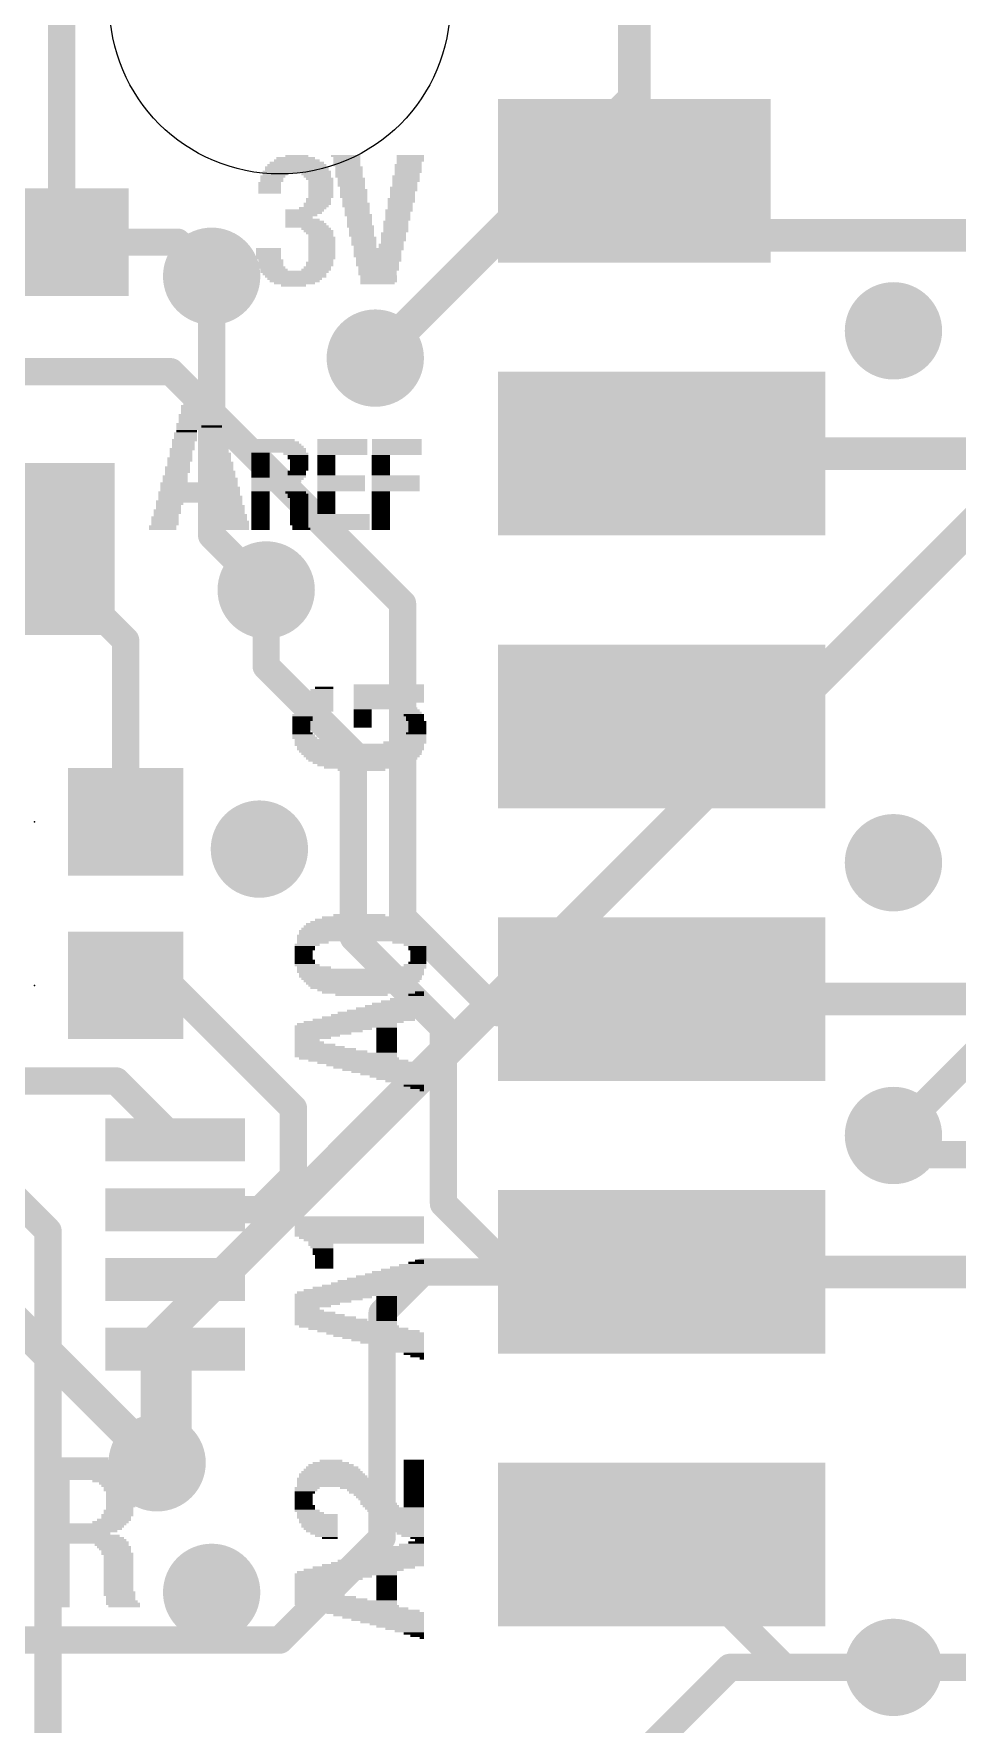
# Model space of a CAD drawing. Extents: x -30.9 to 32.9, y -36.3 to 40.7.
# Drawn here: x -19.44 to -10.84, y 6.84 to 22.58 of the extents above; entities that cross this region are included whole.
import ezdxf

# ---------------------------------------------------------------- set-up
doc = ezdxf.new("R2010")
doc.units = 0
for name, color, linetype in [('1', 12, 'CONTINUOUS'), ('16', 5, 'CONTINUOUS'), ('18', 110, 'CONTINUOUS'), ('20', 53, 'CONTINUOUS'), ('200', 132, 'CONTINUOUS'), ('23', 40, 'CONTINUOUS')]:
    doc.layers.add(name, color=color, linetype=linetype)

# ---------------------------------------------------------------- blocks, each defined once
blk = doc.blocks.new('RECT')
blk.add_solid([(-0.5, -0.5), (0.5, -0.5), (-0.5, 0.5), (0.5, 0.5)])
blk = doc.blocks.new('ROUNDV')
at = {"const_width": 0.5}
blk.add_lwpolyline([(0, -0.25, 1), (0, 0.25, 1), (0, -0.25)], format="xyb", dxfattribs=at)

msp = doc.modelspace()

# ---------------------------------------------------------------- linework, layer by layer
at = {"layer": '1'}
for points, const_width in [([(-19.177, 23.876), (-19.177, 20.7255)], 0.254), ([(-16.256, 19.558), (-14.605, 21.209)], 0.3048), ([(-14.605, 21.209), (-13.843, 21.209)], 0.3048), ([(-13.843, 21.209), (-13.335, 20.701)], 0.3048), ([(-19.177, 20.7255), (-19.089, 20.6375)], 0.254), ([(-13.335, 20.701), (-9.525, 20.701)], 0.3048), ([(-18.0975, 20.6375), (-19.089, 20.6375)], 0.254), ([(-17.78, 20.32), (-18.0975, 20.6375)], 0.254), ([(-20.828, 19.431), (-18.161, 19.431)], 0.254), ([(-18.161, 19.431), (-16.002, 17.272)], 0.254), ([(-13.589, 18.669), (-9.271, 18.669)], 0.3048), ([(-19.432, 17.78), (-18.581, 16.929)], 0.254), ([(-17.272, 16.6878), (-17.272, 17.399)], 0.254), ([(-16.002, 17.272), (-16.002, 14.351)], 0.254), ([(-18.581, 16.929), (-18.581, 15.24)], 0.254), ([(-16.4592, 15.875), (-17.272, 16.6878)], 0.254), ([(-16.4592, 14.1616), (-16.4592, 15.875)], 0.254), ([(-16.002, 14.351), (-15.113, 13.462)], 0.254), ([(-15.621, 13.3234), (-16.4592, 14.1616)], 0.254), ([(-18.161, 13.716), (-18.581, 13.716)], 0.254), ([(-17.018, 12.573), (-18.161, 13.716)], 0.254), ([(-15.113, 13.462), (-14.986, 13.589)], 0.254), ([(-14.986, 13.589), (-13.589, 13.589)], 0.254), ([(-13.589, 13.589), (-9.271, 13.589)], 0.3048), ([(-15.621, 11.684), (-15.621, 13.3234)], 0.254), ([(-21.336, 12.827), (-18.669, 12.827)], 0.254), ([(-18.669, 12.827), (-18.12, 12.278)], 0.254), ([(-17.018, 11.938), (-17.018, 12.573)], 0.254), ([(-11.2522, 12.1412), (-11.43, 12.319)], 0.254), ([(-20.152, 12.278), (-19.304, 11.43)], 0.254), ([(-7.6102, 12.1412), (-11.2522, 12.1412)], 0.254), ([(-17.328, 11.628), (-17.018, 11.938)], 0.254), ([(-14.986, 11.049), (-15.621, 11.684)], 0.254), ([(-18.12, 11.628), (-17.328, 11.628)], 0.254), ([(-19.304, 11.43), (-19.304, 5.5255)], 0.254), ([(-15.8115, 11.049), (-16.1925, 10.668)], 0.254), ([(-8.6995, 11.049), (-15.8115, 11.049)], 0.254), ([(-13.589, 11.049), (-14.986, 11.049)], 0.254), ([(-13.589, 11.049), (-9.271, 11.049)], 0.3048), ([(-16.1925, 10.668), (-16.1925, 8.5725)], 0.254), ([(-18.12, 10.328), (-18.12, 9.439)], 0.3048), ([(-18.12, 9.439), (-18.288, 9.271)], 0.3048), ([(-16.1925, 8.5725), (-17.145, 7.62)], 0.254), ([(-13.589, 8.509), (-12.446, 7.366)], 0.254), ([(-17.145, 7.62), (-24.765, 7.62)], 0.254), ([(-12.446, 7.366), (-11.43, 7.366)], 0.254), ([(-10.414, 7.366), (-11.43, 7.366)], 0.254)]:
    msp.add_lwpolyline(points, dxfattribs=dict(at, const_width=const_width))
for points, const_width in [([(-14.605, 21.2852, 1), (-14.605, 21.1328)], 0.1524), ([(-14.5511, 21.1551, 1), (-14.6589, 21.2629)], 0.1524), ([(-13.7891, 21.2629, 1), (-13.8969, 21.1551)], 0.1524), ([(-13.843, 21.1328, 1), (-13.843, 21.2852)], 0.1524), ([(-19.1321, 20.7704, 1), (-19.2219, 20.6806)], 0.127), ([(-19.2405, 20.7255, 1), (-19.1135, 20.7255)], 0.127), ([(-13.335, 20.7772, 1), (-13.335, 20.6248)], 0.1524), ([(-13.3889, 20.6471, 1), (-13.2811, 20.7549)], 0.1524), ([(-19.089, 20.701, 1), (-19.089, 20.574)], 0.127), ([(-19.1339, 20.5926, 1), (-19.0441, 20.6824)], 0.127), ([(-18.0526, 20.6824, 1), (-18.1424, 20.5926)], 0.127), ([(-18.0975, 20.574, 1), (-18.0975, 20.701)], 0.127), ([(-17.8249, 20.2751, 1), (-17.7351, 20.3649)], 0.127), ([(-16.3099, 19.6119, 1), (-16.2021, 19.5041)], 0.1524), ([(-18.1161, 19.4759, 1), (-18.2059, 19.3861)], 0.127), ([(-18.161, 19.3675, 1), (-18.161, 19.4945)], 0.127), ([(-13.589, 18.7452, 1), (-13.589, 18.5928)], 0.1524), ([(-19.3871, 17.8249, 1), (-19.4769, 17.7351)], 0.127), ([(-17.2085, 17.399, 1), (-17.3355, 17.399)], 0.127), ([(-15.9385, 17.272, 1), (-16.0655, 17.272)], 0.127), ([(-16.0469, 17.2271, 1), (-15.9571, 17.3169)], 0.127), ([(-18.5175, 16.929, 1), (-18.6445, 16.929)], 0.127), ([(-18.6259, 16.8841, 1), (-18.5361, 16.9739)], 0.127), ([(-17.2271, 16.7327, 1), (-17.3169, 16.6429)], 0.127), ([(-17.3355, 16.6878, 1), (-17.2085, 16.6878)], 0.127), ([(-16.3957, 15.875, 1), (-16.5227, 15.875)], 0.127), ([(-16.5041, 15.8301, 1), (-16.4143, 15.9199)], 0.127), ([(-18.6445, 15.24, 1), (-18.5175, 15.24)], 0.127), ([(-15.9571, 14.3959, 1), (-16.0469, 14.3061)], 0.127), ([(-16.0655, 14.351, 1), (-15.9385, 14.351)], 0.127), ([(-16.4143, 14.2065, 1), (-16.5041, 14.1167)], 0.127), ([(-16.5227, 14.1616, 1), (-16.3957, 14.1616)], 0.127), ([(-18.581, 13.7795, 1), (-18.581, 13.6525)], 0.127), ([(-18.1161, 13.7609, 1), (-18.2059, 13.6711)], 0.127), ([(-18.161, 13.6525, 1), (-18.161, 13.7795)], 0.127), ([(-14.986, 13.6525, 1), (-14.986, 13.5255)], 0.127), ([(-14.9411, 13.5441, 1), (-15.0309, 13.6339)], 0.127), ([(-13.589, 13.6652, 1), (-13.589, 13.5128)], 0.1524), ([(-13.589, 13.5255, 1), (-13.589, 13.6525)], 0.127), ([(-15.1579, 13.5069, 1), (-15.0681, 13.4171)], 0.127), ([(-15.1579, 13.4171, 1), (-15.0681, 13.5069)], 0.127), ([(-15.5575, 13.3234, 1), (-15.6845, 13.3234)], 0.127), ([(-15.6659, 13.2785, 1), (-15.5761, 13.3683)], 0.127), ([(-18.6241, 12.8719, 1), (-18.7139, 12.7821)], 0.127), ([(-18.669, 12.7635, 1), (-18.669, 12.8905)], 0.127), ([(-16.9545, 12.573, 1), (-17.0815, 12.573)], 0.127), ([(-17.0629, 12.5281, 1), (-16.9731, 12.6179)], 0.127), ([(-11.3851, 12.3639, 1), (-11.4749, 12.2741)], 0.127), ([(-18.1649, 12.2331, 1), (-18.0751, 12.3229)], 0.127), ([(-11.2522, 12.2047, 1), (-11.2522, 12.0777)], 0.127), ([(-11.2971, 12.0963, 1), (-11.2073, 12.1861)], 0.127), ([(-17.0815, 11.938, 1), (-16.9545, 11.938)], 0.127), ([(-16.9731, 11.8931, 1), (-17.0629, 11.9829)], 0.127), ([(-15.5761, 11.7289, 1), (-15.6659, 11.6391)], 0.127), ([(-18.12, 11.6915, 1), (-18.12, 11.5645)], 0.127), ([(-17.3729, 11.6729, 1), (-17.2831, 11.5831)], 0.127), ([(-17.328, 11.5645, 1), (-17.328, 11.6915)], 0.127), ([(-15.6845, 11.684, 1), (-15.5575, 11.684)], 0.127), ([(-19.2405, 11.43, 1), (-19.3675, 11.43)], 0.127), ([(-19.3489, 11.3851, 1), (-19.2591, 11.4749)], 0.127), ([(-15.8115, 11.1125, 1), (-15.8115, 10.9855)], 0.127), ([(-15.7666, 11.0041, 1), (-15.8564, 11.0939)], 0.127), ([(-14.986, 11.1125, 1), (-14.986, 10.9855)], 0.127), ([(-13.589, 11.1252, 1), (-13.589, 10.9728)], 0.1524), ([(-13.589, 10.9855, 1), (-13.589, 11.1125)], 0.127), ([(-15.0309, 11.0041, 1), (-14.9411, 11.0939)], 0.127), ([(-16.129, 10.668, 1), (-16.256, 10.668)], 0.127), ([(-16.2374, 10.7129, 1), (-16.1476, 10.6231)], 0.127), ([(-18.0438, 10.328, 1), (-18.1962, 10.328)], 0.1524), ([(-18.1962, 9.439, 1), (-18.0438, 9.439)], 0.1524), ([(-18.0661, 9.3851, 1), (-18.1739, 9.4929)], 0.1524), ([(-18.3419, 9.3249, 1), (-18.2341, 9.2171)], 0.1524), ([(-16.1476, 8.5276, 1), (-16.2374, 8.6174)], 0.127), ([(-16.256, 8.5725, 1), (-16.129, 8.5725)], 0.127), ([(-13.5441, 8.5539, 1), (-13.6339, 8.4641)], 0.127), ([(-17.1899, 7.6649, 1), (-17.1001, 7.5751)], 0.127), ([(-17.145, 7.5565, 1), (-17.145, 7.6835)], 0.127), ([(-12.446, 7.4295, 1), (-12.446, 7.3025)], 0.127), ([(-12.4909, 7.3211, 1), (-12.4011, 7.4109)], 0.127), ([(-11.43, 7.4295, 1), (-11.43, 7.3025)], 0.127), ([(-11.43, 7.3025, 1), (-11.43, 7.4295)], 0.127)]:
    msp.add_lwpolyline(points, format="xyb", dxfattribs=dict(at, const_width=const_width))
at = {"layer": '16'}
for points, const_width in [([(-13.843, 21.971), (-13.843, 24.384)], 0.3048), ([(-16.256, 19.558), (-13.843, 21.971)], 0.3048), ([(-17.78, 17.907), (-17.78, 20.32)], 0.254), ([(-8.763, 19.939), (-18.288, 10.414)], 0.3048), ([(-17.272, 17.399), (-17.78, 17.907)], 0.254), ([(-11.43, 12.319), (-7.239, 16.51)], 0.254), ([(-18.288, 9.271), (-20.066, 11.049)], 0.3048), ([(-15.8115, 11.049), (-16.1925, 10.668)], 0.254), ([(-8.6995, 11.049), (-15.8115, 11.049)], 0.254), ([(-16.1925, 10.668), (-16.1925, 8.5725)], 0.254), ([(-18.288, 10.414), (-18.288, 9.271)], 0.3048), ([(-16.1925, 8.5725), (-17.145, 7.62)], 0.254), ([(-17.145, 7.62), (-24.765, 7.62)], 0.254), ([(-12.954, 7.366), (-14.859, 5.461)], 0.254), ([(-12.954, 7.366), (-11.43, 7.366)], 0.254)]:
    msp.add_lwpolyline(points, dxfattribs=dict(at, const_width=const_width))
for points, const_width in [([(-13.9192, 21.971, 1), (-13.7668, 21.971)], 0.1524), ([(-13.7891, 21.9171, 1), (-13.8969, 22.0249)], 0.1524), ([(-17.7165, 20.32, 1), (-17.8435, 20.32)], 0.127), ([(-16.3099, 19.6119, 1), (-16.2021, 19.5041)], 0.1524), ([(-17.7351, 17.9519, 1), (-17.8249, 17.8621)], 0.127), ([(-17.8435, 17.907, 1), (-17.7165, 17.907)], 0.127), ([(-17.3169, 17.3541, 1), (-17.2271, 17.4439)], 0.127), ([(-11.4749, 12.3639, 1), (-11.3851, 12.2741)], 0.127), ([(-15.8115, 11.1125, 1), (-15.8115, 10.9855)], 0.127), ([(-15.7666, 11.0041, 1), (-15.8564, 11.0939)], 0.127), ([(-16.129, 10.668, 1), (-16.256, 10.668)], 0.127), ([(-16.2374, 10.7129, 1), (-16.1476, 10.6231)], 0.127), ([(-18.2118, 10.414, 1), (-18.3642, 10.414)], 0.1524), ([(-18.3419, 10.4679, 1), (-18.2341, 10.3601)], 0.1524), ([(-18.3642, 9.271, 1), (-18.2118, 9.271)], 0.1524), ([(-18.3419, 9.2171, 1), (-18.2341, 9.3249)], 0.1524), ([(-16.1476, 8.5276, 1), (-16.2374, 8.6174)], 0.127), ([(-16.256, 8.5725, 1), (-16.129, 8.5725)], 0.127), ([(-17.1899, 7.6649, 1), (-17.1001, 7.5751)], 0.127), ([(-17.145, 7.5565, 1), (-17.145, 7.6835)], 0.127), ([(-12.954, 7.4295, 1), (-12.954, 7.3025)], 0.127), ([(-12.9091, 7.3211, 1), (-12.9989, 7.4109)], 0.127), ([(-11.43, 7.3025, 1), (-11.43, 7.4295)], 0.127)]:
    msp.add_lwpolyline(points, format="xyb", dxfattribs=dict(at, const_width=const_width))
at = {"layer": '20'}
msp.add_circle((-17.145, 22.86), 1.5875, dxfattribs=at)
at = {"layer": '23'}
for p in [(-19.431, 15.24), (-19.431, 13.716)]:
    msp.add_point(p, dxfattribs=at)

# ---------------------------------------------------------------- block references
at = {"layer": '1', "yscale": 1.524}
for p, xscale in [((-13.843, 21.209), 2.54), ((-13.589, 18.669), 3.048), ((-13.589, 16.129), 3.048), ((-13.589, 13.589), 3.048), ((-13.589, 11.049), 3.048), ((-13.589, 8.509), 3.048)]:
    msp.add_blockref('RECT', p, dxfattribs=dict(at, xscale=xscale))
at = {"layer": '1', "xscale": 1.075}
for p in [(-19.089, 20.6375), (-18.581, 15.24), (-18.581, 13.716)]:
    msp.add_blockref('RECT', p, dxfattribs=at)
at = {"layer": '1'}
for p, xscale, yscale, rotation in [((-19.432, 17.78), 1.6, 1.5, 270), ((-18.12, 12.278), 1.3, 0.4, 180), ((-18.12, 11.628), 1.3, 0.4, 180), ((-18.12, 10.978), 1.3, 0.4, 180), ((-18.12, 10.328), 1.3, 0.4, 180)]:
    msp.add_blockref('RECT', p, dxfattribs=dict(at, xscale=xscale, yscale=yscale, rotation=rotation))
at = {"layer": '18', "xscale": 0.9064, "yscale": 0.9064}
for p in [(-17.78, 20.32), (-17.78, 20.32), (-11.43, 19.812), (-11.43, 19.812), (-16.256, 19.558), (-16.256, 19.558), (-17.272, 17.399), (-17.272, 17.399), (-17.3355, 14.986), (-17.3355, 14.986), (-11.43, 14.859), (-11.43, 14.859), (-11.43, 12.319), (-11.43, 12.319), (-18.288, 9.271), (-18.288, 9.271), (-17.78, 8.0645), (-17.78, 8.0645), (-11.43, 7.366), (-11.43, 7.366)]:
    msp.add_blockref('ROUNDV', p, dxfattribs=at)
at = {"layer": '200', "yscale": 0.0212}
for p, xscale in [((-16.9866, 21.3974), 0.4233), ((-16.9972, 21.4186), 0.3598), ((-16.9866, 21.4398), 0.2117), ((-16.5315, 21.4398), 0.2752), ((-16.5209, 21.4186), 0.254), ((-16.5209, 21.3974), 0.254), ((-15.9283, 21.4398), 0.254), ((-15.9283, 21.4186), 0.254), ((-15.9283, 21.3974), 0.254), ((-17.2088, 21.2493), 0.2328), ((-16.9866, 21.2916), 0.635), ((-17.1877, 21.2705), 0.2328), ((-16.9866, 21.3339), 0.5926), ((-16.9866, 21.3128), 0.5926), ((-16.9866, 21.3551), 0.5503), ((-16.9866, 21.3763), 0.508), ((-16.8067, 21.2705), 0.2752), ((-16.7961, 21.2493), 0.254), ((-16.5209, 21.3763), 0.254), ((-16.5209, 21.3551), 0.254), ((-16.4998, 21.3339), 0.254), ((-16.4998, 21.3128), 0.254), ((-16.4998, 21.2916), 0.254), ((-16.4998, 21.2705), 0.254), ((-16.4998, 21.2493), 0.254), ((-15.9706, 21.2493), 0.254), ((-15.9495, 21.3551), 0.254), ((-15.9495, 21.3339), 0.254), ((-15.9495, 21.3128), 0.254), ((-15.9495, 21.2916), 0.254), ((-15.96, 21.2705), 0.2328), ((-15.9389, 21.3763), 0.2328), ((-17.2406, 21.1858), 0.2117), ((-17.2406, 21.1646), 0.2117), ((-17.2406, 21.1435), 0.2117), ((-17.2406, 21.1223), 0.2117), ((-17.2406, 21.1011), 0.2117), ((-17.2194, 21.2281), 0.2117), ((-17.2194, 21.207), 0.2117), ((-16.7749, 21.2281), 0.254), ((-16.7643, 21.207), 0.2328), ((-16.7643, 21.1858), 0.2328), ((-16.7643, 21.1646), 0.2328), ((-16.7643, 21.1435), 0.2328), ((-16.7643, 21.1223), 0.2328), ((-16.7643, 21.1011), 0.2328), ((-16.4786, 21.2281), 0.254), ((-16.4786, 21.207), 0.254), ((-16.4786, 21.1858), 0.254), ((-16.4786, 21.1646), 0.254), ((-16.468, 21.1435), 0.2328), ((-16.4574, 21.1223), 0.254), ((-16.4574, 21.1011), 0.254), ((-15.9918, 21.1435), 0.254), ((-15.9918, 21.1223), 0.254), ((-16.0024, 21.1011), 0.2328), ((-15.9706, 21.2281), 0.254), ((-15.9706, 21.207), 0.254), ((-15.9812, 21.1858), 0.2328), ((-15.9812, 21.1646), 0.2328), ((-16.9125, 20.9318), 0.3598), ((-16.8384, 20.953), 0.254), ((-16.7961, 20.9953), 0.254), ((-16.8067, 20.9741), 0.2328), ((-16.7855, 21.0376), 0.2328), ((-16.7855, 21.0165), 0.2328), ((-16.7643, 21.08), 0.2328), ((-16.7643, 21.0588), 0.2328), ((-16.4574, 21.08), 0.254), ((-16.4574, 21.0588), 0.254), ((-16.4469, 21.0376), 0.2328), ((-16.4469, 21.0165), 0.2328), ((-16.4363, 20.9953), 0.254), ((-16.4363, 20.9741), 0.254), ((-16.4257, 20.953), 0.2328), ((-16.4257, 20.9318), 0.2328), ((-16.0341, 20.9318), 0.254), ((-16.013, 21.0376), 0.254), ((-16.013, 21.0165), 0.254), ((-16.0235, 20.9953), 0.2328), ((-16.0235, 20.9741), 0.2328), ((-16.0235, 20.953), 0.2328), ((-16.0024, 21.08), 0.2328), ((-16.0024, 21.0588), 0.2328), ((-16.9231, 20.9106), 0.3387), ((-16.9337, 20.8471), 0.3175), ((-16.9443, 20.8895), 0.2963), ((-16.9654, 20.8683), 0.254), ((-16.9125, 20.826), 0.3598), ((-16.9019, 20.8048), 0.381), ((-16.8913, 20.7836), 0.4022), ((-16.4257, 20.9106), 0.2328), ((-16.4151, 20.8895), 0.254), ((-16.4045, 20.8683), 0.2328), ((-16.4045, 20.8471), 0.2328), ((-16.4045, 20.826), 0.2328), ((-16.4045, 20.8048), 0.2328), ((-16.3939, 20.7836), 0.254), ((-16.0659, 20.826), 0.2328), ((-16.0659, 20.8048), 0.2328), ((-16.0659, 20.7836), 0.2328), ((-16.0447, 20.9106), 0.2328), ((-16.0447, 20.8895), 0.2328), ((-16.0447, 20.8683), 0.2328), ((-16.0447, 20.8471), 0.2328), ((-16.8067, 20.7625), 0.2752), ((-16.7855, 20.7413), 0.2752), ((-16.7749, 20.7201), 0.254), ((-16.7538, 20.6778), 0.254), ((-16.7538, 20.6566), 0.254), ((-16.7538, 20.6355), 0.254), ((-16.7538, 20.6143), 0.254), ((-16.7643, 20.699), 0.2328), ((-16.3834, 20.7625), 0.2328), ((-16.3834, 20.7413), 0.2328), ((-16.3834, 20.7201), 0.2328), ((-16.3834, 20.699), 0.2328), ((-16.3622, 20.6778), 0.2328), ((-16.3622, 20.6566), 0.2328), ((-16.3622, 20.6355), 0.2328), ((-16.3622, 20.6143), 0.2328), ((-16.1082, 20.6143), 0.2328), ((-16.0976, 20.6355), 0.2117), ((-16.087, 20.7201), 0.2328), ((-16.087, 20.699), 0.2328), ((-16.087, 20.6778), 0.2328), ((-16.087, 20.6566), 0.2328), ((-16.0659, 20.7625), 0.2328), ((-16.0659, 20.7413), 0.2328), ((-17.2512, 20.572), 0.2328), ((-17.2512, 20.5508), 0.2328), ((-17.2512, 20.5296), 0.2328), ((-17.2512, 20.5085), 0.2328), ((-17.2512, 20.4873), 0.2328), ((-17.23, 20.4661), 0.2328), ((-16.7538, 20.5931), 0.254), ((-16.7538, 20.572), 0.254), ((-16.7538, 20.5508), 0.254), ((-16.7538, 20.5296), 0.254), ((-16.7538, 20.5085), 0.254), ((-16.7538, 20.4873), 0.254), ((-16.7643, 20.4661), 0.2328), ((-16.3516, 20.5931), 0.2117), ((-16.2246, 20.572), 0.4657), ((-16.2352, 20.5508), 0.4445), ((-16.2352, 20.5296), 0.4445), ((-16.2352, 20.5085), 0.4445), ((-16.2246, 20.4873), 0.4233), ((-16.2246, 20.4661), 0.4233), ((-16.1082, 20.5931), 0.2328), ((-17.23, 20.445), 0.2328), ((-17.23, 20.4238), 0.2328), ((-17.2194, 20.4027), 0.254), ((-17.0078, 20.3603), 0.635), ((-17.1982, 20.3815), 0.254), ((-17.0078, 20.3392), 0.5926), ((-16.9972, 20.318), 0.5715), ((-17.0078, 20.2968), 0.508), ((-16.8067, 20.3815), 0.2752), ((-16.7961, 20.4027), 0.254), ((-16.7749, 20.445), 0.254), ((-16.7749, 20.4238), 0.254), ((-16.2352, 20.445), 0.4022), ((-16.2352, 20.4238), 0.4022), ((-16.2246, 20.4027), 0.381), ((-16.2246, 20.3815), 0.381), ((-16.2352, 20.3603), 0.3598), ((-16.2352, 20.3392), 0.3598), ((-16.2246, 20.318), 0.3387), ((-16.2246, 20.2968), 0.3387), ((-17.0078, 20.2757), 0.4656), ((-17.0078, 20.2545), 0.381), ((-17.0183, 20.2333), 0.2328), ((-16.2246, 20.2757), 0.3387), ((-16.2352, 20.2545), 0.3175), ((-17.8967, 19.1115), 0.3387), ((-17.8967, 19.0904), 0.3387), ((-17.8861, 19.0692), 0.3598), ((-17.8861, 19.048), 0.3598), ((-17.8967, 19.1539), 0.2963), ((-17.8861, 19.1327), 0.3175), ((-18.0025, 18.921), 0.2117), ((-18.0025, 18.8999), 0.2117), ((-18.0131, 18.8787), 0.1905), ((-17.8967, 18.9422), 0.4233), ((-17.8967, 19.0269), 0.381), ((-17.8967, 19.0057), 0.381), ((-17.8861, 18.9845), 0.4022), ((-17.8861, 18.9634), 0.4022), ((-17.7803, 18.921), 0.1905), ((-17.7697, 18.8999), 0.2117), ((-17.7697, 18.8787), 0.2117), ((-18.0343, 18.794), 0.2328), ((-18.0449, 18.7729), 0.2117), ((-18.0449, 18.7517), 0.2117), ((-18.0449, 18.7306), 0.2117), ((-18.0237, 18.8575), 0.2117), ((-18.0237, 18.8364), 0.2117), ((-18.0237, 18.8152), 0.2117), ((-17.7697, 18.8575), 0.2117), ((-17.7697, 18.8364), 0.2117), ((-17.7486, 18.8152), 0.2117), ((-17.7486, 18.794), 0.2117), ((-17.7486, 18.7729), 0.2117), ((-17.738, 18.7517), 0.2328), ((-17.7274, 18.7306), 0.2117), ((-17.2088, 18.794), 0.4022), ((-17.1877, 18.7729), 0.4445), ((-17.1771, 18.7517), 0.4656), ((-17.1665, 18.7306), 0.4868), ((-16.5633, 18.794), 0.4657), ((-16.5633, 18.7729), 0.4657), ((-16.5633, 18.7517), 0.4657), ((-16.5633, 18.7306), 0.4657), ((-16.0553, 18.794), 0.4656), ((-16.0553, 18.7729), 0.4656), ((-16.0553, 18.7517), 0.4656), ((-16.0553, 18.7306), 0.4656), ((-18.0766, 18.6247), 0.2328), ((-18.0766, 18.6036), 0.2328), ((-18.0872, 18.5824), 0.2117), ((-18.0555, 18.7094), 0.2328), ((-18.066, 18.6882), 0.2117), ((-18.066, 18.6671), 0.2117), ((-18.066, 18.6459), 0.2117), ((-17.7274, 18.7094), 0.2117), ((-17.7274, 18.6882), 0.2117), ((-17.7168, 18.6671), 0.2328), ((-17.7168, 18.6459), 0.2328), ((-17.7062, 18.6247), 0.2117), ((-17.7062, 18.6036), 0.2117), ((-17.6956, 18.5824), 0.2328), ((-17.1559, 18.7094), 0.508), ((-17.1559, 18.6882), 0.508), ((-17.3252, 18.6671), 0.1693), ((-17.3252, 18.6459), 0.1693), ((-17.3252, 18.6247), 0.1693), ((-17.3252, 18.6036), 0.1693), ((-17.3252, 18.5824), 0.1693), ((-16.9972, 18.6671), 0.2328), ((-16.976, 18.6459), 0.1905), ((-16.976, 18.6247), 0.1905), ((-16.9654, 18.6036), 0.1693), ((-16.9654, 18.5824), 0.1693), ((-16.5633, 18.7094), 0.4657), ((-16.5633, 18.6882), 0.4657), ((-16.5633, 18.6671), 0.4657), ((-16.7114, 18.6459), 0.1693), ((-16.7114, 18.6247), 0.1693), ((-16.7114, 18.6036), 0.1693), ((-16.7114, 18.5824), 0.1693), ((-16.0553, 18.7094), 0.4656), ((-16.0553, 18.6882), 0.4656), ((-16.0553, 18.6671), 0.4656), ((-16.2035, 18.6459), 0.1693), ((-16.2035, 18.6247), 0.1693), ((-16.2035, 18.6036), 0.1693), ((-16.2035, 18.5824), 0.1693), ((-18.119, 18.4554), 0.2328), ((-18.119, 18.4342), 0.2328), ((-18.119, 18.4131), 0.2328), ((-18.0978, 18.5401), 0.2328), ((-18.0978, 18.5189), 0.2328), ((-18.0978, 18.4977), 0.2328), ((-18.1084, 18.4766), 0.2117), ((-18.0872, 18.5612), 0.2117), ((-17.6956, 18.5612), 0.2328), ((-17.6956, 18.5401), 0.2328), ((-17.6851, 18.5189), 0.2117), ((-17.6745, 18.4977), 0.2328), ((-17.6745, 18.4766), 0.2328), ((-17.6745, 18.4554), 0.2328), ((-17.6533, 18.4342), 0.2328), ((-17.6533, 18.4131), 0.2328), ((-17.1665, 18.4342), 0.4868), ((-17.1771, 18.4131), 0.4656), ((-17.3252, 18.5612), 0.1693), ((-17.3252, 18.5401), 0.1693), ((-17.3252, 18.5189), 0.1693), ((-17.3252, 18.4977), 0.1693), ((-17.3252, 18.4766), 0.1693), ((-17.3252, 18.4554), 0.1693), ((-17.0078, 18.4554), 0.2117), ((-16.9866, 18.4977), 0.1693), ((-16.9866, 18.4766), 0.1693), ((-16.9654, 18.5612), 0.1693), ((-16.9654, 18.5401), 0.1693), ((-16.9654, 18.5189), 0.1693), ((-16.7114, 18.5612), 0.1693), ((-16.7114, 18.5401), 0.1693), ((-16.7114, 18.5189), 0.1693), ((-16.7114, 18.4977), 0.1693), ((-16.7114, 18.4766), 0.1693), ((-16.5739, 18.4554), 0.4445), ((-16.5739, 18.4342), 0.4445), ((-16.5739, 18.4131), 0.4445), ((-16.2035, 18.5612), 0.1693), ((-16.2035, 18.5401), 0.1693), ((-16.2035, 18.5189), 0.1693), ((-16.2035, 18.4977), 0.1693), ((-16.2035, 18.4766), 0.1693), ((-16.0659, 18.4554), 0.4445), ((-16.0659, 18.4342), 0.4445), ((-16.0659, 18.4131), 0.4445), ((-17.8967, 18.3072), 0.762), ((-17.8967, 18.2861), 0.762), ((-17.8861, 18.2649), 0.7831), ((-17.8967, 18.3919), 0.7196), ((-17.8967, 18.3707), 0.7196), ((-17.8861, 18.3496), 0.7408), ((-17.8861, 18.3284), 0.7408), ((-17.1877, 18.3707), 0.4445), ((-17.1665, 18.3496), 0.4868), ((-17.1559, 18.3284), 0.508), ((-17.1982, 18.3919), 0.4233), ((-17.3252, 18.3072), 0.1693), ((-17.3252, 18.2861), 0.1693), ((-17.3252, 18.2649), 0.1693), ((-16.9972, 18.3072), 0.1905), ((-16.976, 18.2861), 0.1905), ((-16.976, 18.2649), 0.1905), ((-16.5739, 18.3919), 0.4445), ((-16.5739, 18.3707), 0.4445), ((-16.5739, 18.3496), 0.4445), ((-16.5739, 18.3284), 0.4445), ((-16.7114, 18.3072), 0.1693), ((-16.7114, 18.2861), 0.1693), ((-16.7114, 18.2649), 0.1693), ((-16.0659, 18.3919), 0.4445), ((-16.0659, 18.3707), 0.4445), ((-16.0659, 18.3496), 0.4445), ((-16.0659, 18.3284), 0.4445), ((-16.2035, 18.3072), 0.1693), ((-16.2035, 18.2861), 0.1693), ((-16.2035, 18.2649), 0.1693), ((-18.193, 18.1379), 0.254), ((-18.193, 18.1167), 0.254), ((-18.2036, 18.0956), 0.2328), ((-18.1719, 18.2014), 0.254), ((-18.1825, 18.1802), 0.2328), ((-18.1825, 18.1591), 0.2328), ((-17.8967, 18.2226), 0.8043), ((-17.8861, 18.2437), 0.7831), ((-17.611, 18.2014), 0.2328), ((-17.6004, 18.1802), 0.254), ((-17.6004, 18.1591), 0.254), ((-17.5898, 18.1379), 0.2328), ((-17.5898, 18.1167), 0.2328), ((-17.5792, 18.0956), 0.254), ((-17.3252, 18.2437), 0.1693), ((-17.3252, 18.2226), 0.1693), ((-17.3252, 18.2014), 0.1693), ((-17.3252, 18.1802), 0.1693), ((-17.3252, 18.1591), 0.1693), ((-17.3252, 18.1379), 0.1693), ((-17.3252, 18.1167), 0.1693), ((-17.3252, 18.0956), 0.1693), ((-16.9654, 18.2437), 0.1693), ((-16.9654, 18.2226), 0.1693), ((-16.9654, 18.2014), 0.1693), ((-16.9654, 18.1802), 0.1693), ((-16.9654, 18.1591), 0.1693), ((-16.9654, 18.1379), 0.1693), ((-16.9654, 18.1167), 0.1693), ((-16.9654, 18.0956), 0.1693), ((-16.7114, 18.2437), 0.1693), ((-16.7114, 18.2226), 0.1693), ((-16.7114, 18.2014), 0.1693), ((-16.7114, 18.1802), 0.1693), ((-16.7114, 18.1591), 0.1693), ((-16.7114, 18.1379), 0.1693), ((-16.7114, 18.1167), 0.1693), ((-16.5527, 18.0956), 0.4868), ((-16.2035, 18.2437), 0.1693), ((-16.2035, 18.2226), 0.1693), ((-16.2035, 18.2014), 0.1693), ((-16.2035, 18.1802), 0.1693), ((-16.2035, 18.1591), 0.1693), ((-16.2035, 18.1379), 0.1693), ((-16.2035, 18.1167), 0.1693), ((-16.2035, 18.0956), 0.1693), ((-18.2354, 17.9897), 0.254), ((-18.2354, 17.9686), 0.254), ((-18.2142, 18.0744), 0.254), ((-18.2142, 18.0532), 0.254), ((-18.2142, 18.0321), 0.254), ((-18.2142, 18.0109), 0.254), ((-17.5792, 18.0744), 0.254), ((-17.5792, 18.0532), 0.254), ((-17.5581, 18.0321), 0.254), ((-17.5581, 18.0109), 0.254), ((-17.5581, 17.9897), 0.254), ((-17.5581, 17.9686), 0.254), ((-17.3252, 18.0744), 0.1693), ((-17.3252, 18.0532), 0.1693), ((-17.3252, 18.0321), 0.1693), ((-17.3252, 18.0109), 0.1693), ((-17.3252, 17.9897), 0.1693), ((-17.3252, 17.9686), 0.1693), ((-16.9654, 18.0744), 0.1693), ((-16.9654, 18.0532), 0.1693), ((-16.9654, 18.0321), 0.1693), ((-16.9654, 18.0109), 0.1693), ((-16.9548, 17.9897), 0.1482), ((-16.9443, 17.9686), 0.1693), ((-16.5527, 18.0744), 0.4868), ((-16.5527, 18.0532), 0.4868), ((-16.5527, 18.0321), 0.4868), ((-16.5527, 18.0109), 0.4868), ((-16.5527, 17.9897), 0.4868), ((-16.5527, 17.9686), 0.4868), ((-16.2035, 18.0744), 0.1693), ((-16.2035, 18.0532), 0.1693), ((-16.2035, 18.0321), 0.1693), ((-16.2035, 18.0109), 0.1693), ((-16.2035, 17.9897), 0.1693), ((-16.2035, 17.9686), 0.1693), ((-16.8173, 16.36), 0.3387), ((-16.8067, 16.3811), 0.3175), ((-16.7961, 16.4023), 0.2963), ((-16.7855, 16.4235), 0.2752), ((-16.7749, 16.4446), 0.254), ((-16.7538, 16.4658), 0.2117), ((-16.7326, 16.487), 0.1693), ((-16.1294, 16.5081), 0.6561), ((-16.1294, 16.487), 0.6561), ((-16.1294, 16.4658), 0.6561), ((-16.1294, 16.4446), 0.6561), ((-16.1294, 16.4235), 0.6561), ((-16.1294, 16.4023), 0.6561), ((-16.1294, 16.3811), 0.6561), ((-16.1294, 16.36), 0.6561), ((-16.9337, 16.2118), 0.1905), ((-16.9125, 16.233), 0.2328), ((-16.8808, 16.2541), 0.254), ((-16.8278, 16.3176), 0.3598), ((-16.8278, 16.2965), 0.3598), ((-16.8278, 16.2753), 0.3598), ((-16.8173, 16.3388), 0.3387), ((-16.1823, 16.3388), 0.5503), ((-16.1717, 16.3176), 0.5715), ((-16.3728, 16.2753), 0.1693), ((-16.3728, 16.2541), 0.1693), ((-16.3728, 16.233), 0.1693), ((-16.3728, 16.2118), 0.1693), ((-16.1611, 16.2965), 0.5926), ((-15.96, 16.2753), 0.2328), ((-15.9283, 16.2541), 0.2117), ((-15.8965, 16.233), 0.1905), ((-15.886, 16.2118), 0.1693), ((-16.9337, 16.1907), 0.1905), ((-16.9337, 16.0637), 0.1905), ((-16.9443, 16.1695), 0.1693), ((-16.9443, 16.1483), 0.1693), ((-16.9443, 16.1272), 0.1693), ((-16.9443, 16.106), 0.1693), ((-16.9443, 16.0848), 0.1693), ((-16.3728, 16.1907), 0.1693), ((-16.3728, 16.1695), 0.1693), ((-16.3728, 16.1483), 0.1693), ((-16.3728, 16.1272), 0.1693), ((-15.8754, 16.0637), 0.1905), ((-15.886, 16.1907), 0.1693), ((-15.8648, 16.1695), 0.1693), ((-15.8648, 16.1483), 0.1693), ((-15.8648, 16.1272), 0.1693), ((-15.8648, 16.106), 0.1693), ((-15.8648, 16.0848), 0.1693), ((-16.9231, 16.0425), 0.2117), ((-16.9125, 16.0213), 0.2328), ((-16.8702, 16.0002), 0.2752), ((-16.8173, 15.979), 0.381), ((-16.4045, 15.9578), 1.2065), ((-16.3939, 15.9367), 1.1853), ((-16.3939, 15.9155), 1.1853), ((-16.3939, 15.8943), 1.143), ((-15.9812, 15.979), 0.4021), ((-15.9283, 16.0002), 0.2963), ((-15.9071, 16.0213), 0.254), ((-15.886, 16.0425), 0.2117), ((-16.3834, 15.8732), 1.1218), ((-16.3834, 15.852), 1.0795), ((-16.3834, 15.8308), 1.0371), ((-16.3834, 15.8097), 0.9948), ((-16.3834, 15.7885), 0.9101), ((-16.3834, 15.7673), 0.8255), ((-16.3834, 15.7462), 0.6985), ((-16.3834, 15.725), 0.4445), ((-16.3939, 14.3281), 0.8466), ((-16.3939, 14.3492), 0.7196), ((-16.4045, 14.3704), 0.4868), ((-16.4045, 14.1799), 1.1641), ((-16.3939, 14.1587), 1.1853), ((-16.4045, 14.2222), 1.1218), ((-16.3939, 14.2011), 1.143), ((-16.4045, 14.2434), 1.0795), ((-16.4045, 14.2646), 1.0371), ((-16.4045, 14.2857), 0.9948), ((-16.3939, 14.3069), 0.9313), ((-16.9125, 14.0741), 0.1905), ((-16.9125, 14.0529), 0.1905), ((-16.9231, 14.0317), 0.1693), ((-16.9231, 14.0106), 0.1693), ((-16.8913, 14.0952), 0.2328), ((-16.8384, 14.1164), 0.2963), ((-16.3939, 14.1376), 1.1853), ((-15.9495, 14.1164), 0.2963), ((-15.886, 14.0952), 0.2117), ((-15.8648, 14.0741), 0.1693), ((-15.8648, 14.0529), 0.1693), ((-15.8542, 14.0317), 0.1482), ((-15.8542, 14.0106), 0.1482), ((-16.9231, 13.9894), 0.1693), ((-16.9231, 13.9682), 0.1693), ((-16.9125, 13.9471), 0.1905), ((-16.9125, 13.9259), 0.1905), ((-16.8913, 13.9047), 0.2328), ((-16.8278, 13.8836), 0.3175), ((-16.3939, 13.8624), 1.1853), ((-15.9283, 13.8836), 0.2963), ((-15.886, 13.9047), 0.2117), ((-15.8648, 13.9259), 0.1693), ((-15.8542, 13.9894), 0.1482), ((-15.8542, 13.9682), 0.1482), ((-15.8542, 13.9471), 0.1482), ((-16.3939, 13.8412), 1.1853), ((-16.3834, 13.8201), 1.1641), ((-16.3939, 13.7989), 1.143), ((-16.3834, 13.7778), 1.1218), ((-16.3834, 13.7566), 1.0795), ((-16.3834, 13.7354), 1.0371), ((-16.3834, 13.7142), 0.9948), ((-16.3939, 13.6931), 0.9313), ((-16.3834, 13.6719), 0.8255), ((-16.3939, 13.6508), 0.7196), ((-16.3834, 13.6296), 0.4868), ((-16.0447, 13.5449), 0.4868), ((-16.0024, 13.5661), 0.4022), ((-15.96, 13.5873), 0.3175), ((-15.9177, 13.6084), 0.2328), ((-15.8754, 13.6296), 0.1482), ((-15.8436, 13.6508), 0.0847), ((-16.4574, 13.3756), 0.9313), ((-16.3622, 13.3968), 0.9525), ((-16.2775, 13.4179), 0.9525), ((-16.2352, 13.4391), 0.8678), ((-16.2035, 13.4603), 0.8043), ((-16.1611, 13.4814), 0.7196), ((-16.1188, 13.5026), 0.635), ((-16.0765, 13.5238), 0.5503), ((-16.5315, 13.3333), 0.9525), ((-16.6903, 13.2909), 0.635), ((-16.7432, 13.2698), 0.5291), ((-16.8384, 13.2274), 0.3387), ((-16.6479, 13.3121), 0.7196), ((-16.7961, 13.2486), 0.4233), ((-16.5209, 13.3544), 0.9313), ((-16.1505, 13.3121), 0.1905), ((-16.1505, 13.2909), 0.1905), ((-16.1505, 13.2698), 0.1905), ((-16.1505, 13.2486), 0.1905), ((-16.1505, 13.2274), 0.1905), ((-16.8702, 13.1851), 0.2752), ((-16.8173, 13.1639), 0.381), ((-16.722, 13.1216), 0.5715), ((-16.6691, 13.1004), 0.6773), ((-16.5315, 13.0793), 0.9525), ((-16.5315, 13.0581), 0.9525), ((-16.8913, 13.2063), 0.2328), ((-16.7749, 13.1428), 0.4656), ((-16.1505, 13.2063), 0.1905), ((-16.1505, 13.1851), 0.1905), ((-16.1505, 13.1639), 0.1905), ((-16.1505, 13.1428), 0.1905), ((-16.1505, 13.1216), 0.1905), ((-16.1505, 13.1004), 0.1905), ((-16.4998, 13.0369), 0.9313), ((-16.4151, 13.0158), 0.9313), ((-16.3199, 12.9946), 0.9525), ((-16.2564, 12.9734), 0.9101), ((-16.2246, 12.9523), 0.8466), ((-16.1823, 12.9311), 0.762), ((-16.14, 12.91), 0.6773), ((-16.0976, 12.8888), 0.5926), ((-16.0553, 12.8676), 0.508), ((-16.0235, 12.8465), 0.4445), ((-15.9812, 12.8253), 0.3598), ((-15.9389, 12.8041), 0.2752), ((-15.8965, 12.783), 0.1905), ((-15.8648, 12.7618), 0.127), ((-15.8225, 12.7406), 0.0423), ((-16.4045, 11.5553), 1.2065), ((-16.4045, 11.5342), 1.2065), ((-16.4045, 11.513), 1.2065), ((-16.4045, 11.4918), 1.2065), ((-16.4045, 11.4707), 1.2065), ((-16.4045, 11.4495), 1.2065), ((-16.4045, 11.4283), 1.2065), ((-16.4045, 11.4072), 1.2065), ((-16.4045, 11.386), 1.2065), ((-16.3834, 11.3648), 1.1641), ((-16.3622, 11.3437), 1.1218), ((-16.341, 11.3225), 1.0795), ((-16.7643, 11.3013), 0.2328), ((-16.7538, 11.2802), 0.2117), ((-16.7432, 11.259), 0.1905), ((-16.7432, 11.2378), 0.1905), ((-16.7432, 11.2167), 0.1905), ((-16.7326, 11.1955), 0.1693), ((-16.7326, 11.1744), 0.1693), ((-16.7326, 11.1532), 0.1693), ((-16.7326, 11.132), 0.1693), ((-16.7326, 11.1109), 0.1693), ((-16.7326, 11.0897), 0.1693), ((-16.0765, 11.0262), 0.5503), ((-16.0447, 11.0474), 0.4868), ((-16.0024, 11.0685), 0.4022), ((-15.96, 11.0897), 0.3175), ((-15.9177, 11.1109), 0.2328), ((-15.8754, 11.132), 0.1482), ((-15.8436, 11.1532), 0.0847), ((-16.5209, 10.8569), 0.9313), ((-16.4574, 10.878), 0.9313), ((-16.3622, 10.8992), 0.9525), ((-16.2775, 10.9204), 0.9525), ((-16.2352, 10.9415), 0.8678), ((-16.2035, 10.9627), 0.8043), ((-16.1611, 10.9839), 0.7196), ((-16.1188, 11.005), 0.635), ((-16.5315, 10.8357), 0.9525), ((-16.6903, 10.7934), 0.635), ((-16.7432, 10.7722), 0.5291), ((-16.8384, 10.7299), 0.3387), ((-16.6479, 10.8145), 0.7196), ((-16.7961, 10.751), 0.4233), ((-16.8913, 10.7087), 0.2328), ((-16.1505, 10.8145), 0.1905), ((-16.1505, 10.7934), 0.1905), ((-16.1505, 10.7722), 0.1905), ((-16.1505, 10.751), 0.1905), ((-16.1505, 10.7299), 0.1905), ((-16.1505, 10.7087), 0.1905), ((-16.8702, 10.6875), 0.2752), ((-16.8173, 10.6664), 0.381), ((-16.722, 10.624), 0.5715), ((-16.6691, 10.6029), 0.6773), ((-16.5315, 10.5817), 0.9525), ((-16.5315, 10.5605), 0.9525), ((-16.7749, 10.6452), 0.4656), ((-16.4998, 10.5394), 0.9313), ((-16.1505, 10.6875), 0.1905), ((-16.1505, 10.6664), 0.1905), ((-16.1505, 10.6452), 0.1905), ((-16.1505, 10.624), 0.1905), ((-16.1505, 10.6029), 0.1905), ((-16.4151, 10.5182), 0.9313), ((-16.3199, 10.497), 0.9525), ((-16.2564, 10.4759), 0.9101), ((-16.2246, 10.4547), 0.8466), ((-16.1823, 10.4336), 0.762), ((-16.14, 10.4124), 0.6773), ((-16.0976, 10.3912), 0.5926), ((-16.0553, 10.3701), 0.508), ((-16.0235, 10.3489), 0.4445), ((-15.9812, 10.3277), 0.3598), ((-15.9389, 10.3066), 0.2752), ((-15.8965, 10.2854), 0.1905), ((-15.8648, 10.2642), 0.127), ((-15.8225, 10.2431), 0.0423), ((-19.0291, 9.2906), 0.6985), ((-19.0608, 9.3118), 0.635), ((-16.6691, 9.2906), 0.2117), ((-15.8965, 9.2906), 0.1905), ((-19.0079, 9.2694), 0.7408), ((-18.9868, 9.2483), 0.7831), ((-18.9762, 9.2271), 0.8043), ((-18.9656, 9.2059), 0.8255), ((-18.9656, 9.1848), 0.8255), ((-18.955, 9.1636), 0.8466), ((-18.955, 9.1424), 0.8466), ((-18.9444, 9.1213), 0.8678), ((-16.6479, 9.1213), 0.6773), ((-16.6585, 9.1636), 0.6138), ((-16.6479, 9.1424), 0.635), ((-16.6585, 9.1848), 0.5715), ((-16.6585, 9.2059), 0.5291), ((-16.6585, 9.2271), 0.4868), ((-16.6691, 9.2483), 0.4233), ((-16.6691, 9.2694), 0.3387), ((-15.8965, 9.2694), 0.1905), ((-15.8965, 9.2483), 0.1905), ((-15.8965, 9.2271), 0.1905), ((-15.8965, 9.2059), 0.1905), ((-15.8965, 9.1848), 0.1905), ((-15.8965, 9.1636), 0.1905), ((-15.8965, 9.1424), 0.1905), ((-15.8965, 9.1213), 0.1905), ((-19.2407, 9.1001), 0.2752), ((-19.2407, 9.0789), 0.2752), ((-19.2407, 9.0578), 0.2752), ((-19.2407, 9.0366), 0.2752), ((-19.2407, 9.0154), 0.2752), ((-19.2407, 8.9943), 0.2752), ((-19.2407, 8.9731), 0.2752), ((-18.701, 9.1001), 0.381), ((-18.6693, 9.0789), 0.3175), ((-18.6481, 9.0578), 0.3175), ((-18.6375, 9.0366), 0.2963), ((-18.6375, 9.0154), 0.2963), ((-18.6269, 8.9943), 0.2752), ((-18.6269, 8.9731), 0.2752), ((-16.9019, 9.0154), 0.2117), ((-16.9125, 8.9943), 0.1905), ((-16.9231, 8.9731), 0.1693), ((-16.8913, 9.0366), 0.2328), ((-16.6373, 9.1001), 0.6985), ((-16.6268, 9.0789), 0.7196), ((-16.6162, 9.0578), 0.7408), ((-16.4045, 9.0366), 0.3598), ((-16.3622, 9.0154), 0.3175), ((-16.341, 8.9943), 0.3175), ((-16.3093, 8.9731), 0.2963), ((-15.8965, 9.1001), 0.1905), ((-15.8965, 9.0789), 0.1905), ((-15.8965, 9.0578), 0.1905), ((-15.8965, 9.0366), 0.1905), ((-15.8965, 9.0154), 0.1905), ((-15.8965, 8.9943), 0.1905), ((-15.8965, 8.9731), 0.1905), ((-19.2407, 8.9519), 0.2752), ((-19.2407, 8.9308), 0.2752), ((-19.2407, 8.9096), 0.2752), ((-19.2407, 8.8884), 0.2752), ((-19.2407, 8.8673), 0.2752), ((-19.2407, 8.8461), 0.2752), ((-19.2407, 8.8249), 0.2752), ((-18.6481, 8.8249), 0.2752), ((-18.6269, 8.9519), 0.2752), ((-18.6269, 8.9308), 0.2752), ((-18.6269, 8.9096), 0.2752), ((-18.6269, 8.8884), 0.2752), ((-18.6269, 8.8673), 0.2752), ((-18.6375, 8.8461), 0.254), ((-16.9231, 8.9519), 0.1693), ((-16.9231, 8.9308), 0.1693), ((-16.9231, 8.9096), 0.1693), ((-16.9231, 8.8884), 0.1693), ((-16.9125, 8.8673), 0.1905), ((-16.9125, 8.8461), 0.1905), ((-16.8913, 8.8249), 0.2328), ((-16.2881, 8.9519), 0.2963), ((-16.2669, 8.9308), 0.2963), ((-16.2458, 8.9096), 0.2963), ((-16.2246, 8.8884), 0.3387), ((-16.2034, 8.8673), 0.3387), ((-16.0765, 8.8461), 0.5503), ((-16.0659, 8.8249), 0.5291), ((-15.8965, 8.9519), 0.1905), ((-15.8965, 8.9308), 0.1905), ((-15.8965, 8.9096), 0.1905), ((-15.8965, 8.8884), 0.1905), ((-15.8965, 8.8673), 0.1905), ((-19.2407, 8.8038), 0.2752), ((-19.2407, 8.7826), 0.2752), ((-19.2407, 8.7614), 0.2752), ((-19.2407, 8.7403), 0.2752), ((-19.2407, 8.7191), 0.2752), ((-18.9762, 8.698), 0.8043), ((-18.9868, 8.6768), 0.7831), ((-18.9973, 8.6556), 0.762), ((-18.7222, 8.7191), 0.3387), ((-18.6904, 8.7403), 0.3175), ((-18.6587, 8.7826), 0.2963), ((-18.6693, 8.7614), 0.2752), ((-18.6481, 8.8038), 0.2752), ((-16.8596, 8.8038), 0.254), ((-16.7961, 8.7826), 0.381), ((-16.7961, 8.7614), 0.381), ((-16.7855, 8.7403), 0.3598), ((-16.7855, 8.7191), 0.3598), ((-16.7749, 8.698), 0.3387), ((-16.7749, 8.6768), 0.3387), ((-16.7643, 8.6556), 0.3175), ((-16.0553, 8.8038), 0.508), ((-16.0447, 8.7826), 0.4868), ((-16.0341, 8.7614), 0.4656), ((-16.0235, 8.7403), 0.4445), ((-16.013, 8.7191), 0.4233), ((-15.9918, 8.698), 0.381), ((-15.9812, 8.6768), 0.3598), ((-15.9706, 8.6556), 0.3387), ((-19.0503, 8.6133), 0.6561), ((-19.0185, 8.6345), 0.7196), ((-19.0079, 8.5921), 0.7408), ((-18.9868, 8.571), 0.7831), ((-18.9762, 8.5498), 0.8043), ((-18.9656, 8.5286), 0.8255), ((-19.2407, 8.5075), 0.2752), ((-18.7116, 8.5075), 0.3175), ((-16.7538, 8.6345), 0.2963), ((-16.7326, 8.6133), 0.254), ((-16.7114, 8.5921), 0.2117), ((-16.6797, 8.571), 0.1482), ((-15.9495, 8.6345), 0.2963), ((-15.9283, 8.6133), 0.254), ((-15.9177, 8.5075), 0.2328), ((-15.9071, 8.5921), 0.2117), ((-15.8754, 8.5286), 0.1482), ((-15.8648, 8.571), 0.127), ((-15.8436, 8.5498), 0.0847), ((-19.2407, 8.4863), 0.2752), ((-19.2407, 8.4651), 0.2752), ((-19.2407, 8.444), 0.2752), ((-19.2407, 8.4228), 0.2752), ((-19.2407, 8.4016), 0.2752), ((-19.2407, 8.3805), 0.2752), ((-19.2407, 8.3593), 0.2752), ((-19.2407, 8.3381), 0.2752), ((-18.6904, 8.4863), 0.3175), ((-18.6799, 8.4651), 0.2963), ((-18.6693, 8.444), 0.2752), ((-18.6587, 8.4228), 0.2963), ((-18.6481, 8.4016), 0.2752), ((-18.6481, 8.3805), 0.2752), ((-18.6481, 8.3593), 0.2752), ((-18.6481, 8.3381), 0.2752), ((-16.2352, 8.3381), 0.8678), ((-16.2035, 8.3593), 0.8043), ((-16.1611, 8.3805), 0.7196), ((-16.1188, 8.4016), 0.635), ((-16.0765, 8.4228), 0.5503), ((-16.0447, 8.444), 0.4868), ((-16.0024, 8.4651), 0.4022), ((-15.96, 8.4863), 0.3175), ((-19.2407, 8.317), 0.2752), ((-19.2407, 8.2958), 0.2752), ((-19.2407, 8.2746), 0.2752), ((-19.2407, 8.2535), 0.2752), ((-19.2407, 8.2323), 0.2752), ((-19.2407, 8.2111), 0.2752), ((-19.2407, 8.19), 0.2752), ((-18.6481, 8.317), 0.2752), ((-18.6481, 8.2958), 0.2752), ((-18.6481, 8.2746), 0.2752), ((-18.6481, 8.2535), 0.2752), ((-18.6481, 8.2323), 0.2752), ((-18.6481, 8.2111), 0.2752), ((-18.6481, 8.19), 0.2752), ((-16.5315, 8.2323), 0.9525), ((-16.6903, 8.19), 0.635), ((-16.6479, 8.2111), 0.7196), ((-16.5209, 8.2535), 0.9313), ((-16.4574, 8.2746), 0.9313), ((-16.3622, 8.2958), 0.9525), ((-16.2775, 8.317), 0.9525), ((-16.1505, 8.2111), 0.1905), ((-16.1505, 8.19), 0.1905), ((-19.2407, 8.1688), 0.2752), ((-19.2407, 8.1476), 0.2752), ((-19.2407, 8.1265), 0.2752), ((-19.2407, 8.1053), 0.2752), ((-19.2407, 8.0841), 0.2752), ((-19.2407, 8.063), 0.2752), ((-19.2407, 8.0418), 0.2752), ((-19.2407, 8.0206), 0.2752), ((-18.6481, 8.1688), 0.2752), ((-18.6481, 8.1476), 0.2752), ((-18.6481, 8.1265), 0.2752), ((-18.6481, 8.1053), 0.2752), ((-18.6481, 8.0841), 0.2752), ((-18.6375, 8.063), 0.2963), ((-18.6375, 8.0418), 0.2963), ((-18.6269, 8.0206), 0.2752), ((-16.7432, 8.1688), 0.5291), ((-16.8384, 8.1265), 0.3387), ((-16.8702, 8.0841), 0.2752), ((-16.8173, 8.063), 0.381), ((-16.722, 8.0206), 0.5715), ((-16.7961, 8.1476), 0.4233), ((-16.8913, 8.1053), 0.2328), ((-16.7749, 8.0418), 0.4656), ((-16.1505, 8.1688), 0.1905), ((-16.1505, 8.1476), 0.1905), ((-16.1505, 8.1265), 0.1905), ((-16.1505, 8.1053), 0.1905), ((-16.1505, 8.0841), 0.1905), ((-16.1505, 8.063), 0.1905), ((-16.1505, 8.0418), 0.1905), ((-16.1505, 8.0206), 0.1905), ((-19.2407, 7.9995), 0.2752), ((-19.2407, 7.9783), 0.2752), ((-19.2407, 7.9571), 0.2752), ((-19.2407, 7.936), 0.2752), ((-18.6269, 7.9995), 0.2752), ((-18.6164, 7.9783), 0.2963), ((-18.6058, 7.9571), 0.3175), ((-18.5952, 7.936), 0.2963), ((-16.6691, 7.9995), 0.6773), ((-16.5315, 7.9783), 0.9525), ((-16.5315, 7.9571), 0.9525), ((-16.4998, 7.936), 0.9313), ((-16.4151, 7.9148), 0.9313), ((-16.3199, 7.8937), 0.9525), ((-16.2564, 7.8725), 0.9101), ((-16.1505, 7.9995), 0.1905), ((-16.2246, 7.8513), 0.8466), ((-16.1823, 7.8302), 0.762), ((-16.14, 7.809), 0.6773), ((-16.0976, 7.7878), 0.5926), ((-16.0553, 7.7667), 0.508), ((-16.0235, 7.7455), 0.4445), ((-15.9812, 7.7243), 0.3598), ((-15.9389, 7.7032), 0.2752), ((-15.8965, 7.682), 0.1905), ((-15.8648, 7.6608), 0.127), ((-15.8225, 7.6397), 0.0423)]:
    msp.add_blockref('RECT', p, dxfattribs=dict(at, xscale=xscale))

doc.saveas('drawing.dxf')
